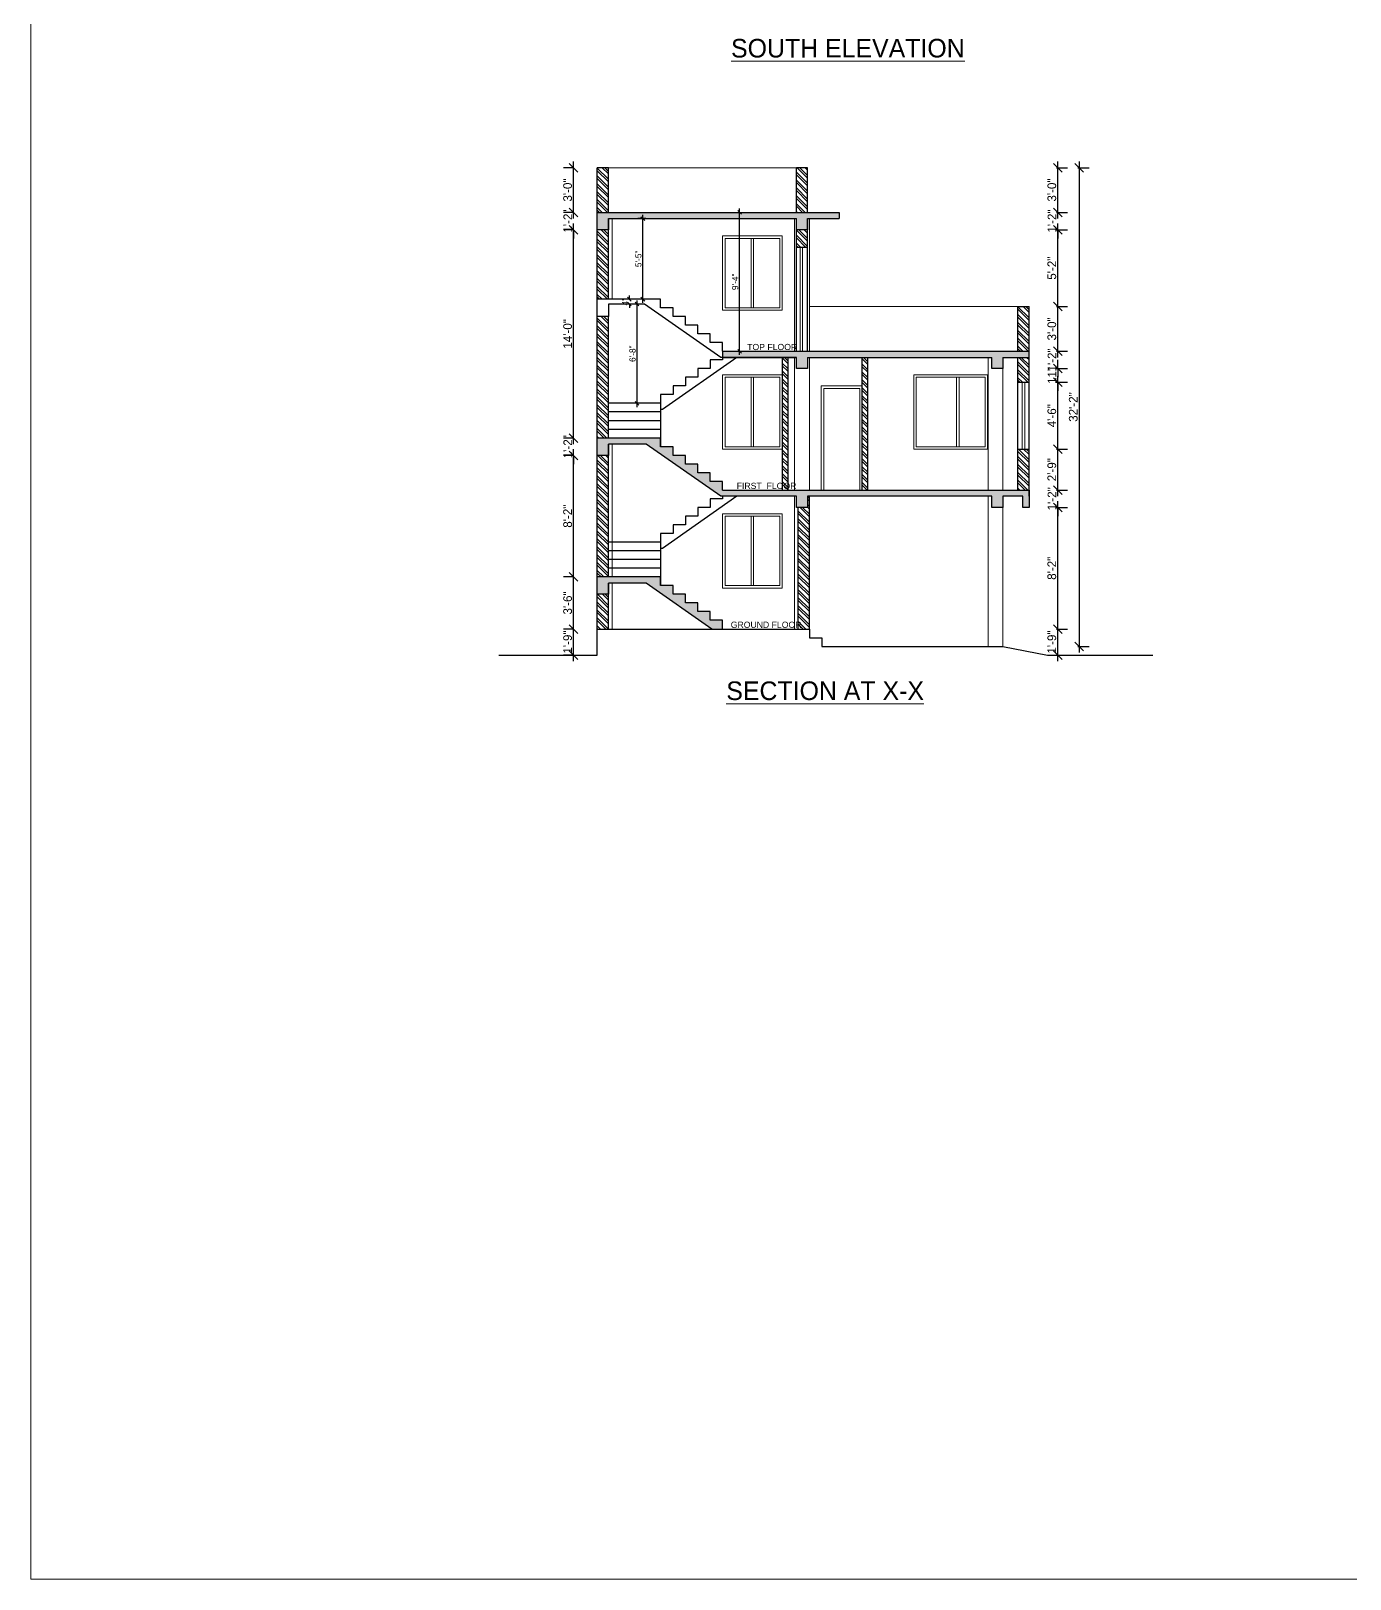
# Model space of a CAD drawing. Header units: inches. Extents: x 28835 to 36795, y -18828 to -9750.
# Drawn here: x 28835 to 29898, y -12596 to -11348 of the extents above; entities that cross this region are included whole.
import ezdxf

# ---------------------------------------------------------------- set-up
doc = ezdxf.new("R2010")
doc.units = ezdxf.units.IN
doc.header["$LTSCALE"] = 12
doc.header["$MEASUREMENT"] = 0
doc.layers.add('06. Text', color=114, linetype='Continuous')
for name, color, linetype, lineweight in [('dim', 85, 'Continuous', 9), ('dimention', 5, 'Continuous', 9), ('ele final', 145, 'Continuous', 20), ('Ha2', 31, 'Continuous', 0), ('Text', 7, 'Continuous', 5), ('Wall', 1, 'Continuous', 30), ('window', 6, 'Continuous', 9)]:
    doc.layers.add(name, color=color, linetype=linetype, lineweight=lineweight)
doc.styles.add('Bijay', font='', dxfattribs={"height": 8})
doc.styles.add('Times', font='GOTHIC.TTF')
doc.styles.get('Bijay').set_extended_font_data('Serifa BT')
doc.dimstyles.new('D50', dxfattribs={"dimtxt": 5, "dimasz": 3, "dimexe": 4, "dimexo": 12, "dimgap": 1, "dimtad": 1, "dimdec": 0, "dimzin": 3, "dimdsep": 46, "dimlunit": 4, "dimtxsty": 'Times', "dimblk": 'OBLIQUE', "dimcen": 0, "dimdle": 3, "dimaunit": 1, "dimadec": 3, "dimazin": 0, "dimtfac": 1, "dimtdec": 0, "dimtix": 1, "dimtofl": 0, "dimtmove": 1, "dimatfit": 0, "dimldrblk": 'OBLIQUE', "dimfxl": 12, "dimfxlon": 1, "dimtolj": 1, "dimtzin": 0, "dimarcsym": 0})
doc.dimstyles.new('D75', dxfattribs={"dimtxt": 7, "dimasz": 7, "dimexe": 8, "dimexo": 24, "dimgap": 1, "dimtad": 1, "dimdec": 1, "dimzin": 3, "dimdsep": 46, "dimlunit": 4, "dimtxsty": 'Times', "dimblk": 'OBLIQUE', "dimcen": 0, "dimdle": 5, "dimaunit": 1, "dimadec": 3, "dimazin": 0, "dimtfac": 1, "dimtdec": 1, "dimtix": 1, "dimtofl": 0, "dimtmove": 1, "dimatfit": 0, "dimldrblk": 'OBLIQUE', "dimfxl": 1, "dimfxlon": 1, "dimtolj": 1, "dimtzin": 0, "dimarcsym": 0})
pattern_1 = [(315, (-6733.1247, 11479.7696), (3.1819805, 3.1819805), []), (315, (-6733.1247, 11477.6482), (3.1819805, 3.1819805), [])]

# ---------------------------------------------------------------- blocks, each defined once
blk = doc.blocks.new('_Oblique')
at = {"color": 0, "linetype": 'ByBlock', "lineweight": -2}
blk.add_line((-0.5, -0.5), (0.5, 0.5), dxfattribs=at)
blk = doc.blocks.new('*D252')
at = {"layer": 'Defpoints', "color": 0, "transparency": 16777216}
for p in [(29469.6, -11830), (29662.2, -11830), (29661.6, -11851)]:
    blk.add_point(p, dxfattribs=at)
at = {"layer": 'dimention', "color": 0, "lineweight": -2, "transparency": 16777216}
for p, q in [((29661.2, -11830), (29670.2, -11830)), ((29662.2, -11856), (29662.2, -11825)), ((29662.2, -11851), (29670.2, -11851))]:
    blk.add_line(p, q, dxfattribs=at)
at = {"layer": 'dimention', "color": 0, "lineweight": -2, "transparency": 16777216, "xscale": 7, "yscale": 7, "zscale": 7}
for p, rotation in [((29662.2, -11830), 90), ((29662.2, -11851), 270)]:
    blk.add_blockref('_Oblique', p, dxfattribs=dict(at, rotation=rotation))
at = {"layer": 'dimention', "color": 0, "transparency": 16777216, "insert": (29657.5, -11840.5), "char_height": 7, "attachment_point": 5, "rotation": 90, "style": 'Times'}
blk.add_mtext('\\A1;1\'-9"', dxfattribs=at)
blk = doc.blocks.new('*D253')
at = {"layer": 'Defpoints', "color": 0, "transparency": 16777216}
for p in [(29625.6, -11732), (29662.2, -11732), (29469.6, -11830)]:
    blk.add_point(p, dxfattribs=at)
at = {"layer": 'dimention', "color": 0, "lineweight": -2, "transparency": 16777216}
for p, q in [((29661.2, -11732), (29670.2, -11732)), ((29662.2, -11835), (29662.2, -11727)), ((29661.2, -11830), (29670.2, -11830))]:
    blk.add_line(p, q, dxfattribs=at)
at = {"layer": 'dimention', "color": 0, "lineweight": -2, "transparency": 16777216, "xscale": 7, "yscale": 7, "zscale": 7}
for p, rotation in [((29662.2, -11732), 90), ((29662.2, -11830), 270)]:
    blk.add_blockref('_Oblique', p, dxfattribs=dict(at, rotation=rotation))
at = {"layer": 'dimention', "color": 0, "transparency": 16777216, "insert": (29657.5, -11781), "char_height": 7, "attachment_point": 5, "rotation": 90, "style": 'Times'}
blk.add_mtext('\\A1;8\'-2"', dxfattribs=at)
blk = doc.blocks.new('*D254')
at = {"layer": 'Defpoints', "color": 0, "transparency": 16777216}
for p in [(29625.6, -11718), (29662.2, -11718), (29625.6, -11732)]:
    blk.add_point(p, dxfattribs=at)
at = {"layer": 'dimention', "color": 0, "lineweight": -2, "transparency": 16777216}
for p, q in [((29661.2, -11718), (29670.2, -11718)), ((29662.2, -11718), (29662.2, -11711)), ((29661.2, -11732), (29670.2, -11732)), ((29662.2, -11732), (29662.2, -11739))]:
    blk.add_line(p, q, dxfattribs=at)
at = {"layer": 'dimention', "color": 0, "lineweight": -2, "transparency": 16777216, "xscale": 7, "yscale": 7, "zscale": 7}
for p, rotation in [((29662.2, -11718), 270), ((29662.2, -11732), 90)]:
    blk.add_blockref('_Oblique', p, dxfattribs=dict(at, rotation=rotation))
at = {"layer": 'dimention', "color": 0, "transparency": 16777216, "insert": (29657.6, -11725), "char_height": 7, "attachment_point": 5, "rotation": 90, "style": 'Times'}
blk.add_mtext('\\A1;1\'-2"', dxfattribs=at)
blk = doc.blocks.new('*D255')
at = {"layer": 'Defpoints', "color": 0, "transparency": 16777216}
for p in [(29625.6, -11685), (29662.2, -11685), (29625.6, -11718)]:
    blk.add_point(p, dxfattribs=at)
at = {"layer": 'dimention', "color": 0, "lineweight": -2, "transparency": 16777216}
for p, q in [((29662.2, -11723), (29662.2, -11680)), ((29661.2, -11685), (29670.2, -11685)), ((29661.2, -11718), (29670.2, -11718))]:
    blk.add_line(p, q, dxfattribs=at)
at = {"layer": 'dimention', "color": 0, "lineweight": -2, "transparency": 16777216, "xscale": 7, "yscale": 7, "zscale": 7}
for p, rotation in [((29662.2, -11685), 90), ((29662.2, -11718), 270)]:
    blk.add_blockref('_Oblique', p, dxfattribs=dict(at, rotation=rotation))
at = {"layer": 'dimention', "color": 0, "transparency": 16777216, "insert": (29657.5, -11701.5), "char_height": 7, "attachment_point": 5, "rotation": 90, "style": 'Times'}
blk.add_mtext('\\A1;2\'-9"', dxfattribs=at)
blk = doc.blocks.new('*D256')
at = {"layer": 'Defpoints', "color": 0, "transparency": 16777216}
for p in [(29625.6, -11631), (29662.2, -11631), (29625.6, -11685)]:
    blk.add_point(p, dxfattribs=at)
at = {"layer": 'dimention', "color": 0, "lineweight": -2, "transparency": 16777216}
for p, q in [((29661.2, -11631), (29670.2, -11631)), ((29662.2, -11690), (29662.2, -11626)), ((29661.2, -11685), (29670.2, -11685))]:
    blk.add_line(p, q, dxfattribs=at)
at = {"layer": 'dimention', "color": 0, "lineweight": -2, "transparency": 16777216, "xscale": 7, "yscale": 7, "zscale": 7}
for p, rotation in [((29662.2, -11631), 90), ((29662.2, -11685), 270)]:
    blk.add_blockref('_Oblique', p, dxfattribs=dict(at, rotation=rotation))
at = {"layer": 'dimention', "color": 0, "transparency": 16777216, "insert": (29657.5, -11658), "char_height": 7, "attachment_point": 5, "rotation": 90, "style": 'Times'}
blk.add_mtext('\\A1;4\'-6"', dxfattribs=at)
blk = doc.blocks.new('*D257')
at = {"layer": 'Defpoints', "color": 0, "transparency": 16777216}
for p in [(29625.6, -11620), (29662.2, -11620), (29625.6, -11631)]:
    blk.add_point(p, dxfattribs=at)
at = {"layer": 'dimention', "color": 0, "lineweight": -2, "transparency": 16777216}
for p, q in [((29661.2, -11620), (29670.2, -11620)), ((29662.2, -11620), (29662.2, -11613)), ((29661.2, -11631), (29670.2, -11631)), ((29662.2, -11631), (29662.2, -11638))]:
    blk.add_line(p, q, dxfattribs=at)
at = {"layer": 'dimention', "color": 0, "lineweight": -2, "transparency": 16777216, "xscale": 7, "yscale": 7, "zscale": 7}
for p, rotation in [((29662.2, -11620), 270), ((29662.2, -11631), 90)]:
    blk.add_blockref('_Oblique', p, dxfattribs=dict(at, rotation=rotation))
at = {"layer": 'dimention', "color": 0, "transparency": 16777216, "insert": (29657.7, -11625.5), "char_height": 7, "attachment_point": 5, "rotation": 90, "style": 'Times'}
blk.add_mtext('\\A1;11"', dxfattribs=at)
blk = doc.blocks.new('*D258')
at = {"layer": 'Defpoints', "color": 0, "transparency": 16777216}
for p in [(29625.6, -11606), (29662.2, -11606), (29625.6, -11620)]:
    blk.add_point(p, dxfattribs=at)
at = {"layer": 'dimention', "color": 0, "lineweight": -2, "transparency": 16777216}
for p, q in [((29661.2, -11606), (29670.2, -11606)), ((29662.2, -11606), (29662.2, -11599)), ((29661.2, -11620), (29670.2, -11620)), ((29662.2, -11620), (29662.2, -11627))]:
    blk.add_line(p, q, dxfattribs=at)
at = {"layer": 'dimention', "color": 0, "lineweight": -2, "transparency": 16777216, "xscale": 7, "yscale": 7, "zscale": 7}
for p, rotation in [((29662.2, -11606), 270), ((29662.2, -11620), 90)]:
    blk.add_blockref('_Oblique', p, dxfattribs=dict(at, rotation=rotation))
at = {"layer": 'dimention', "color": 0, "transparency": 16777216, "insert": (29657.6, -11613), "char_height": 7, "attachment_point": 5, "rotation": 90, "style": 'Times'}
blk.add_mtext('\\A1;1\'-2"', dxfattribs=at)
blk = doc.blocks.new('*D259')
at = {"layer": 'Defpoints', "color": 0, "transparency": 16777216}
for p in [(29625.6, -11570), (29662.2, -11570), (29625.6, -11606)]:
    blk.add_point(p, dxfattribs=at)
at = {"layer": 'dimention', "color": 0, "lineweight": -2, "transparency": 16777216}
for p, q in [((29661.2, -11570), (29670.2, -11570)), ((29662.2, -11611), (29662.2, -11565)), ((29661.2, -11606), (29670.2, -11606))]:
    blk.add_line(p, q, dxfattribs=at)
at = {"layer": 'dimention', "color": 0, "lineweight": -2, "transparency": 16777216, "xscale": 7, "yscale": 7, "zscale": 7}
for p, rotation in [((29662.2, -11570), 90), ((29662.2, -11606), 270)]:
    blk.add_blockref('_Oblique', p, dxfattribs=dict(at, rotation=rotation))
at = {"layer": 'dimention', "color": 0, "transparency": 16777216, "insert": (29657.5, -11588), "char_height": 7, "attachment_point": 5, "rotation": 90, "style": 'Times'}
blk.add_mtext('\\A1;3\'-0"', dxfattribs=at)
blk = doc.blocks.new('*D260')
at = {"layer": 'Defpoints', "color": 0, "transparency": 16777216}
for p in [(29271.9, -11830), (29290.1, -11830), (29290.1, -11851)]:
    blk.add_point(p, dxfattribs=at)
at = {"layer": 'dimention', "color": 0, "lineweight": -2, "transparency": 16777216}
for p, q in [((29271.9, -11830), (29263.9, -11830)), ((29271.9, -11856), (29271.9, -11825)), ((29271.9, -11851), (29263.9, -11851))]:
    blk.add_line(p, q, dxfattribs=at)
at = {"layer": 'dimention', "color": 0, "lineweight": -2, "transparency": 16777216, "xscale": 7, "yscale": 7, "zscale": 7}
for p, rotation in [((29271.9, -11830), 90), ((29271.9, -11851), 270)]:
    blk.add_blockref('_Oblique', p, dxfattribs=dict(at, rotation=rotation))
at = {"layer": 'dimention', "color": 0, "transparency": 16777216, "insert": (29267.2, -11840.5), "char_height": 7, "attachment_point": 5, "rotation": 90, "style": 'Times'}
blk.add_mtext('\\A1;1\'-9"', dxfattribs=at)
blk = doc.blocks.new('*D261')
at = {"layer": 'Defpoints', "color": 0, "transparency": 16777216}
for p in [(29271.9, -11788), (29290.1, -11788), (29290.1, -11830)]:
    blk.add_point(p, dxfattribs=at)
at = {"layer": 'dimention', "color": 0, "lineweight": -2, "transparency": 16777216}
for p, q in [((29271.9, -11835), (29271.9, -11783)), ((29271.9, -11788), (29263.9, -11788)), ((29271.9, -11830), (29263.9, -11830))]:
    blk.add_line(p, q, dxfattribs=at)
at = {"layer": 'dimention', "color": 0, "lineweight": -2, "transparency": 16777216, "xscale": 7, "yscale": 7, "zscale": 7}
for p, rotation in [((29271.9, -11788), 90), ((29271.9, -11830), 270)]:
    blk.add_blockref('_Oblique', p, dxfattribs=dict(at, rotation=rotation))
at = {"layer": 'dimention', "color": 0, "transparency": 16777216, "insert": (29267.2, -11809), "char_height": 7, "attachment_point": 5, "rotation": 90, "style": 'Times'}
blk.add_mtext('\\A1;3\'-6"', dxfattribs=at)
blk = doc.blocks.new('*D262')
at = {"layer": 'Defpoints', "color": 0, "transparency": 16777216}
for p in [(29271.9, -11690), (29290.1, -11690), (29290.1, -11788)]:
    blk.add_point(p, dxfattribs=at)
at = {"layer": 'dimention', "color": 0, "lineweight": -2, "transparency": 16777216}
for p, q in [((29271.9, -11690), (29263.9, -11690)), ((29271.9, -11793), (29271.9, -11685)), ((29271.9, -11788), (29263.9, -11788))]:
    blk.add_line(p, q, dxfattribs=at)
at = {"layer": 'dimention', "color": 0, "lineweight": -2, "transparency": 16777216, "xscale": 7, "yscale": 7, "zscale": 7}
for p, rotation in [((29271.9, -11690), 90), ((29271.9, -11788), 270)]:
    blk.add_blockref('_Oblique', p, dxfattribs=dict(at, rotation=rotation))
at = {"layer": 'dimention', "color": 0, "transparency": 16777216, "insert": (29267.2, -11739), "char_height": 7, "attachment_point": 5, "rotation": 90, "style": 'Times'}
blk.add_mtext('\\A1;8\'-2"', dxfattribs=at)
blk = doc.blocks.new('*D263')
at = {"layer": 'Defpoints', "color": 0, "transparency": 16777216}
for p in [(29271.9, -11676), (29290.1, -11676), (29290.1, -11690)]:
    blk.add_point(p, dxfattribs=at)
at = {"layer": 'dimention', "color": 0, "lineweight": -2, "transparency": 16777216}
for p, q in [((29271.9, -11676), (29271.9, -11669)), ((29271.9, -11676), (29263.9, -11676)), ((29271.9, -11690), (29263.9, -11690)), ((29271.9, -11690), (29271.9, -11697))]:
    blk.add_line(p, q, dxfattribs=at)
at = {"layer": 'dimention', "color": 0, "lineweight": -2, "transparency": 16777216, "xscale": 7, "yscale": 7, "zscale": 7}
for p, rotation in [((29271.9, -11676), 270), ((29271.9, -11690), 90)]:
    blk.add_blockref('_Oblique', p, dxfattribs=dict(at, rotation=rotation))
at = {"layer": 'dimention', "color": 0, "transparency": 16777216, "insert": (29267.3, -11683), "char_height": 7, "attachment_point": 5, "rotation": 90, "style": 'Times'}
blk.add_mtext('\\A1;1\'-2"', dxfattribs=at)
blk = doc.blocks.new('*D264')
at = {"layer": 'Defpoints', "color": 0, "transparency": 16777216}
for p in [(29271.9, -11508), (29290.1, -11508), (29290.1, -11676)]:
    blk.add_point(p, dxfattribs=at)
at = {"layer": 'dimention', "color": 0, "lineweight": -2, "transparency": 16777216}
for p, q in [((29271.9, -11508), (29263.9, -11508)), ((29271.9, -11681), (29271.9, -11503)), ((29271.9, -11676), (29263.9, -11676))]:
    blk.add_line(p, q, dxfattribs=at)
at = {"layer": 'dimention', "color": 0, "lineweight": -2, "transparency": 16777216, "xscale": 7, "yscale": 7, "zscale": 7}
for p, rotation in [((29271.9, -11508), 90), ((29271.9, -11676), 270)]:
    blk.add_blockref('_Oblique', p, dxfattribs=dict(at, rotation=rotation))
at = {"layer": 'dimention', "color": 0, "transparency": 16777216, "insert": (29267.2, -11592), "char_height": 7, "attachment_point": 5, "rotation": 90, "style": 'Times'}
blk.add_mtext('\\A1;14\'-0"', dxfattribs=at)
blk = doc.blocks.new('*D265')
at = {"layer": 'Defpoints', "color": 0, "transparency": 16777216}
for p in [(29271.9, -11494), (29290.1, -11494), (29290.1, -11508)]:
    blk.add_point(p, dxfattribs=at)
at = {"layer": 'dimention', "color": 0, "lineweight": -2, "transparency": 16777216}
for p, q in [((29271.9, -11494), (29263.9, -11494)), ((29271.9, -11494), (29271.9, -11487)), ((29271.9, -11508), (29263.9, -11508)), ((29271.9, -11508), (29271.9, -11515))]:
    blk.add_line(p, q, dxfattribs=at)
at = {"layer": 'dimention', "color": 0, "lineweight": -2, "transparency": 16777216, "xscale": 7, "yscale": 7, "zscale": 7}
for p, rotation in [((29271.9, -11494), 270), ((29271.9, -11508), 90)]:
    blk.add_blockref('_Oblique', p, dxfattribs=dict(at, rotation=rotation))
at = {"layer": 'dimention', "color": 0, "transparency": 16777216, "insert": (29267.3, -11501), "char_height": 7, "attachment_point": 5, "rotation": 90, "style": 'Times'}
blk.add_mtext('\\A1;1\'-2"', dxfattribs=at)
blk = doc.blocks.new('*D266')
at = {"layer": 'Defpoints', "color": 0, "transparency": 16777216}
for p in [(29271.9, -11458), (29290.1, -11458), (29290.1, -11494)]:
    blk.add_point(p, dxfattribs=at)
at = {"layer": 'dimention', "color": 0, "lineweight": -2, "transparency": 16777216}
for p, q in [((29271.9, -11458), (29263.9, -11458)), ((29271.9, -11499), (29271.9, -11453)), ((29271.9, -11494), (29263.9, -11494))]:
    blk.add_line(p, q, dxfattribs=at)
at = {"layer": 'dimention', "color": 0, "lineweight": -2, "transparency": 16777216, "xscale": 7, "yscale": 7, "zscale": 7}
for p, rotation in [((29271.9, -11458), 90), ((29271.9, -11494), 270)]:
    blk.add_blockref('_Oblique', p, dxfattribs=dict(at, rotation=rotation))
at = {"layer": 'dimention', "color": 0, "transparency": 16777216, "insert": (29267.2, -11476), "char_height": 7, "attachment_point": 5, "rotation": 90, "style": 'Times'}
blk.add_mtext('\\A1;3\'-0"', dxfattribs=at)
blk = doc.blocks.new('*D267')
at = {"layer": 'Defpoints', "color": 0, "ltscale": 12, "transparency": 16777216}
for p in [(29460.6, -11508), (29662.2, -11508), (29625.6, -11570)]:
    blk.add_point(p, dxfattribs=at)
at = {"layer": 'dimention', "color": 0, "lineweight": -2, "ltscale": 12, "transparency": 16777216}
for p, q in [((29661.2, -11508), (29670.2, -11508)), ((29662.2, -11575), (29662.2, -11503)), ((29661.2, -11570), (29670.2, -11570))]:
    blk.add_line(p, q, dxfattribs=at)
at = {"layer": 'dimention', "color": 0, "lineweight": -2, "ltscale": 12, "transparency": 16777216, "xscale": 7, "yscale": 7, "zscale": 7}
for p, rotation in [((29662.2, -11508), 90), ((29662.2, -11570), 270)]:
    blk.add_blockref('_Oblique', p, dxfattribs=dict(at, rotation=rotation))
at = {"layer": 'dimention', "color": 0, "ltscale": 12, "transparency": 16777216, "insert": (29657.5, -11539), "char_height": 7, "attachment_point": 5, "rotation": 90, "style": 'Times'}
blk.add_mtext('\\A1;5\'-2"', dxfattribs=at)
blk = doc.blocks.new('*D268')
at = {"layer": 'Defpoints', "color": 0, "ltscale": 12, "transparency": 16777216}
for p in [(29486.1, -11494), (29662.2, -11494), (29460.6, -11508)]:
    blk.add_point(p, dxfattribs=at)
at = {"layer": 'dimention', "color": 0, "lineweight": -2, "ltscale": 12, "transparency": 16777216}
for p, q in [((29661.2, -11494), (29670.2, -11494)), ((29662.2, -11494), (29662.2, -11487)), ((29661.2, -11508), (29670.2, -11508)), ((29662.2, -11508), (29662.2, -11515))]:
    blk.add_line(p, q, dxfattribs=at)
at = {"layer": 'dimention', "color": 0, "lineweight": -2, "ltscale": 12, "transparency": 16777216, "xscale": 7, "yscale": 7, "zscale": 7}
for p, rotation in [((29662.2, -11494), 270), ((29662.2, -11508), 90)]:
    blk.add_blockref('_Oblique', p, dxfattribs=dict(at, rotation=rotation))
at = {"layer": 'dimention', "color": 0, "ltscale": 12, "transparency": 16777216, "insert": (29657.6, -11501), "char_height": 7, "attachment_point": 5, "rotation": 90, "style": 'Times'}
blk.add_mtext('\\A1;1\'-2"', dxfattribs=at)
blk = doc.blocks.new('*D269')
at = {"layer": 'Defpoints', "color": 0, "ltscale": 12, "transparency": 16777216}
for p in [(29460.6, -11458), (29662.2, -11458), (29486.1, -11494)]:
    blk.add_point(p, dxfattribs=at)
at = {"layer": 'dimention', "color": 0, "lineweight": -2, "ltscale": 12, "transparency": 16777216}
for p, q in [((29661.2, -11458), (29670.2, -11458)), ((29662.2, -11499), (29662.2, -11453)), ((29661.2, -11494), (29670.2, -11494))]:
    blk.add_line(p, q, dxfattribs=at)
at = {"layer": 'dimention', "color": 0, "lineweight": -2, "ltscale": 12, "transparency": 16777216, "xscale": 7, "yscale": 7, "zscale": 7}
for p, rotation in [((29662.2, -11458), 90), ((29662.2, -11494), 270)]:
    blk.add_blockref('_Oblique', p, dxfattribs=dict(at, rotation=rotation))
at = {"layer": 'dimention', "color": 0, "ltscale": 12, "transparency": 16777216, "insert": (29657.5, -11476), "char_height": 7, "attachment_point": 5, "rotation": 90, "style": 'Times'}
blk.add_mtext('\\A1;3\'-0"', dxfattribs=at)
blk = doc.blocks.new('*D270')
at = {"layer": 'Defpoints', "color": 0, "ltscale": 12, "transparency": 16777216}
for p in [(29460.6, -11458), (29472.1, -11844), (29679.5, -11844)]:
    blk.add_point(p, dxfattribs=at)
at = {"layer": 'dimention', "color": 0, "lineweight": -2, "ltscale": 12, "transparency": 16777216}
for p, q in [((29678.5, -11458), (29687.5, -11458)), ((29679.5, -11453), (29679.5, -11849)), ((29678.5, -11844), (29687.5, -11844))]:
    blk.add_line(p, q, dxfattribs=at)
at = {"layer": 'dimention', "color": 0, "lineweight": -2, "ltscale": 12, "transparency": 16777216, "xscale": 7, "yscale": 7, "zscale": 7}
for p, rotation in [((29679.5, -11458), 90), ((29679.5, -11844), 270)]:
    blk.add_blockref('_Oblique', p, dxfattribs=dict(at, rotation=rotation))
at = {"layer": 'dimention', "color": 0, "ltscale": 12, "transparency": 16777216, "insert": (29674.8, -11651), "char_height": 7, "attachment_point": 5, "rotation": 90, "style": 'Times'}
blk.add_mtext('\\A1;32\'-2"', dxfattribs=at)
blk = doc.blocks.new('*D704')
at = {"layer": 'Defpoints', "color": 0, "ltscale": 12, "transparency": 16777216}
for p in [(29323.1, -11568), (29329.1, -11568), (29342.1, -11648)]:
    blk.add_point(p, dxfattribs=at)
at = {"layer": 'dim', "color": 0, "lineweight": -2, "ltscale": 12, "transparency": 16777216}
for p, q in [((29323.1, -11568), (29319.1, -11568)), ((29323.1, -11651), (29323.1, -11565)), ((29330.1, -11648), (29319.1, -11648))]:
    blk.add_line(p, q, dxfattribs=at)
at = {"layer": 'dim', "color": 0, "lineweight": -2, "ltscale": 12, "transparency": 16777216, "xscale": 3, "yscale": 3, "zscale": 3}
for p, rotation in [((29323.1, -11568), 90), ((29323.1, -11648), 270)]:
    blk.add_blockref('_Oblique', p, dxfattribs=dict(at, rotation=rotation))
at = {"layer": 'dim', "color": 0, "ltscale": 12, "transparency": 16777216, "insert": (29319.5, -11608), "char_height": 5, "attachment_point": 5, "rotation": 90, "style": 'Times'}
blk.add_mtext('\\A1;6\'-8"', dxfattribs=at)
blk = doc.blocks.new('*D705')
at = {"layer": 'Defpoints', "color": 0, "ltscale": 12, "transparency": 16777216}
for p in [(29327.8, -11499), (29342.1, -11499), (29342.1, -11564)]:
    blk.add_point(p, dxfattribs=at)
at = {"layer": 'dim', "color": 0, "lineweight": -2, "ltscale": 12, "transparency": 16777216}
for p, q in [((29327.8, -11567), (29327.8, -11496)), ((29330.1, -11499), (29323.8, -11499)), ((29330.1, -11564), (29323.8, -11564))]:
    blk.add_line(p, q, dxfattribs=at)
at = {"layer": 'dim', "color": 0, "lineweight": -2, "ltscale": 12, "transparency": 16777216, "xscale": 3, "yscale": 3, "zscale": 3}
for p, rotation in [((29327.8, -11499), 90), ((29327.8, -11564), 270)]:
    blk.add_blockref('_Oblique', p, dxfattribs=dict(at, rotation=rotation))
at = {"layer": 'dim', "color": 0, "ltscale": 12, "transparency": 16777216, "insert": (29324.2, -11531.5), "char_height": 5, "attachment_point": 5, "rotation": 90, "style": 'Times'}
blk.add_mtext('\\A1;5\'-5"', dxfattribs=at)
blk = doc.blocks.new('*D706')
at = {"layer": 'Defpoints', "color": 0, "ltscale": 12, "transparency": 16777216}
for p in [(29317, -11564), (29329.1, -11564), (29329.1, -11568)]:
    blk.add_point(p, dxfattribs=at)
at = {"layer": 'dim', "color": 0, "lineweight": -2, "ltscale": 12, "transparency": 16777216}
for p, q in [((29317.1, -11564), (29313, -11564)), ((29317.1, -11568), (29313, -11568)), ((29317, -11564), (29317, -11561)), ((29317, -11568), (29317, -11571))]:
    blk.add_line(p, q, dxfattribs=at)
at = {"layer": 'dim', "color": 0, "lineweight": -2, "ltscale": 12, "transparency": 16777216, "xscale": 3, "yscale": 3, "zscale": 3}
for p, rotation in [((29317, -11564), 270), ((29317, -11568), 90)]:
    blk.add_blockref('_Oblique', p, dxfattribs=dict(at, rotation=rotation))
at = {"layer": 'dim', "color": 0, "ltscale": 12, "transparency": 16777216, "insert": (29313.5, -11566), "char_height": 5, "attachment_point": 5, "rotation": 90, "style": 'Times'}
blk.add_mtext('\\A1;4"', dxfattribs=at)
blk = doc.blocks.new('*D707')
at = {"layer": 'Defpoints', "color": 0, "ltscale": 12, "transparency": 16777216}
for p in [(29392.1, -11494), (29405.8, -11494), (29392.1, -11606)]:
    blk.add_point(p, dxfattribs=at)
at = {"layer": 'dim', "color": 0, "lineweight": -2, "ltscale": 12, "transparency": 16777216}
for p, q in [((29404.1, -11494), (29409.8, -11494)), ((29405.8, -11609), (29405.8, -11491)), ((29404.1, -11606), (29409.8, -11606))]:
    blk.add_line(p, q, dxfattribs=at)
at = {"layer": 'dim', "color": 0, "lineweight": -2, "ltscale": 12, "transparency": 16777216, "xscale": 3, "yscale": 3, "zscale": 3}
for p, rotation in [((29405.8, -11494), 90), ((29405.8, -11606), 270)]:
    blk.add_blockref('_Oblique', p, dxfattribs=dict(at, rotation=rotation))
at = {"layer": 'dim', "color": 0, "ltscale": 12, "transparency": 16777216, "insert": (29402.2, -11550), "char_height": 5, "attachment_point": 5, "rotation": 90, "style": 'Times'}
blk.add_mtext('\\A1;9\'-4"', dxfattribs=at)

msp = doc.modelspace()

# ---------------------------------------------------------------- hatches: boundary and pattern name
at = {"layer": 'Ha2', "ltscale": 12}
h = msp.add_hatch(dxfattribs=at)
h.set_pattern_fill('ANSI32', color=256, scale=12, angle=270, style=0)
h.set_pattern_definition([(315, (-1198.7784, -3885.0284), (3.1819805, 3.1819805), []), (315, (-1198.7784, -3887.1497), (3.1819805, 3.1819805), [])])
h.paths.add_polyline_path([(29300.12, -11802), (29291.12, -11802), (29291.12, -11830), (29300.12, -11830)])
h.paths.add_polyline_path([(29300.12, -11690), (29291.12, -11690), (29291.12, -11788), (29300.12, -11788)])
h.paths.add_polyline_path([(29300.12, -11458), (29291.12, -11458), (29291.12, -11494), (29300.12, -11494)])
h.paths.add_polyline_path([(29291.12, -11564), (29300.12, -11564), (29300.12, -11508), (29291.12, -11508)])
h.paths.add_polyline_path([(29300.12, -11578), (29291.12, -11578), (29291.12, -11676), (29300.12, -11676)])
h = msp.add_hatch(dxfattribs=at)
h.set_pattern_fill('ANSI32', color=256, scale=12, angle=270, style=0)
h.set_pattern_definition(pattern_1)
h.paths.add_polyline_path([(29460.62, -11458), (29451.62, -11458), (29451.62, -11494), (29460.62, -11494)])
for points in [[(29486.12, -11494), (29291.12, -11494), (29291.12, -11508), (29300.12, -11508), (29300.12, -11499), (29451.62, -11499), (29451.62, -11508), (29460.62, -11508), (29460.62, -11499), (29486.12, -11499)], [(29639.12, -11606), (29392.12, -11606), (29392.12, -11611), (29451.62, -11611), (29451.62, -11620), (29460.62, -11620), (29460.62, -11611), (29609.12, -11611), (29609.12, -11620), (29618.12, -11620), (29618.12, -11611), (29639.12, -11611)], [(29639.12, -11718), (29392.12, -11718), (29392.12, -11711), (29382.12, -11711), (29382.12, -11704), (29372.12, -11704), (29372.12, -11697), (29362.12, -11697), (29362.12, -11690), (29352.12, -11690), (29352.12, -11683), (29342.12, -11683), (29342.12, -11676), (29291.12, -11676), (29291.12, -11690), (29300.12, -11690), (29300.12, -11681), (29330.55, -11681), (29390.55, -11723), (29451.62, -11723), (29451.62, -11732), (29460.62, -11732), (29460.62, -11723), (29609.12, -11723), (29609.12, -11732), (29618.12, -11732), (29618.12, -11723), (29634.12, -11723), (29634.12, -11732), (29639.12, -11732)], [(29352.12, -11795), (29342.12, -11795), (29342.12, -11788), (29291.12, -11788), (29291.12, -11802), (29300.12, -11802), (29300.12, -11793), (29330.55, -11793), (29383.4, -11830), (29392.12, -11830), (29392.12, -11823), (29382.12, -11823), (29382.12, -11816), (29372.12, -11816), (29372.12, -11809), (29362.12, -11809), (29362.12, -11802), (29352.12, -11802)]]:
    msp.add_hatch(color=256, dxfattribs=at).paths.add_polyline_path(points)
h = msp.add_hatch(dxfattribs=at)
h.set_pattern_fill('ANSI32', color=256, scale=12, angle=270, style=0)
h.set_pattern_definition(pattern_1)
h.paths.add_polyline_path([(29460.62, -11508), (29451.62, -11508), (29451.62, -11522), (29460.62, -11522)])
h = msp.add_hatch(dxfattribs=at)
h.set_pattern_fill('ANSI32', color=256, scale=12, angle=270, style=0)
h.set_pattern_definition(pattern_1)
h.paths.add_polyline_path([(29639.12, -11570), (29630.12, -11570), (29630.12, -11606), (29639.12, -11606)])
h = msp.add_hatch(dxfattribs=at)
h.set_pattern_fill('ANSI32', color=256, scale=12, angle=270, style=0)
h.set_pattern_definition(pattern_1)
h.paths.add_polyline_path([(29444.62, -11611), (29440.12, -11611), (29440.12, -11718), (29444.62, -11718)])
h.paths.add_polyline_path([(29509.12, -11611), (29504.62, -11611), (29504.62, -11718), (29509.12, -11718)])
h.paths.add_polyline_path([(29402.55, -11710.78), (29452.51, -11710.78), (29452.51, -11718.45), (29402.55, -11718.45)], flags=9)
h = msp.add_hatch(dxfattribs=at)
h.set_pattern_fill('ANSI32', color=256, scale=12, angle=270, style=0)
h.set_pattern_definition(pattern_1)
h.paths.add_polyline_path([(29639.12, -11611), (29630.12, -11611), (29630.12, -11631), (29639.12, -11631)])
h.paths.add_polyline_path([(29639.12, -11685), (29630.12, -11685), (29630.12, -11718), (29639.12, -11718)])
h = msp.add_hatch(dxfattribs=at)
h.set_pattern_fill('ANSI32', color=256, scale=12, angle=270, style=0)
h.set_pattern_definition([(315, (6075.015, -1332.8654), (3.1819805, 3.1819805), []), (315, (6075.015, -1334.9867), (3.1819805, 3.1819805), [])])
h.paths.add_polyline_path([(29462.12, -11723), (29460.62, -11723), (29460.62, -11732), (29453.12, -11732), (29453.12, -11830), (29462.12, -11830)])

# ---------------------------------------------------------------- linework, layer by layer
at = {"layer": 'ele final', "ltscale": 12}
for p, q in [((29300.12, -11458), (29451.62, -11458)), ((29303.12, -11564), (29303.12, -11499)), ((29450.12, -11606), (29450.12, -11499)), ((29462.12, -11606), (29462.12, -11499)), ((29630.12, -11570), (29462.12, -11570)), ((29450.12, -11718), (29450.12, -11611)), ((29462.12, -11718), (29462.12, -11611)), ((29606.12, -11718), (29606.12, -11611)), ((29618.12, -11718), (29618.12, -11611)), ((29303.12, -11788), (29303.12, -11681)), ((29450.12, -11830), (29450.12, -11723)), ((29606.12, -11844), (29606.12, -11723)), ((29618.12, -11844), (29618.12, -11732)), ((29303.12, -11830), (29303.12, -11793))]:
    msp.add_line(p, q, dxfattribs=at)
msp.add_lwpolyline([(28834.59, -9750.45), (32448.17, -9750.45), (32448.17, -12596.12), (28834.59, -12596.12)], close=True, dxfattribs=at)
at = {"layer": 'Wall'}
for p, q in [((29291.12, -11851), (29291.12, -11458)), ((29300.12, -11494), (29300.12, -11458)), ((29300.12, -11564), (29300.12, -11499)), ((29630.12, -11606), (29630.12, -11570)), ((29639.12, -11606), (29639.12, -11570)), ((29300.12, -11676), (29300.12, -11578)), ((29300.12, -11788), (29300.12, -11681)), ((29300.12, -11830), (29300.12, -11793))]:
    msp.add_line(p, q, dxfattribs=at)
at = {"layer": 'Wall', "ltscale": 12}
for p, q in [((29300.12, -11458), (29291.12, -11458)), ((29451.62, -11494), (29451.62, -11458)), ((29460.62, -11458), (29451.62, -11458)), ((29460.62, -11494), (29460.62, -11458)), ((29291.12, -11494), (29486.12, -11494)), ((29486.12, -11494), (29486.12, -11499)), ((29300.12, -11499), (29451.62, -11499)), ((29451.62, -11606), (29451.62, -11499)), ((29460.62, -11499), (29486.12, -11499)), ((29460.62, -11606), (29460.62, -11499)), ((29451.62, -11522), (29460.62, -11522)), ((29630.12, -11570), (29639.12, -11570)), ((29392.12, -11606), (29639.12, -11606)), ((29639.12, -11718), (29639.12, -11606)), ((29392.12, -11611), (29451.62, -11611)), ((29440.12, -11611), (29440.12, -11718)), ((29444.62, -11611), (29444.62, -11718)), ((29460.62, -11611), (29609.12, -11611)), ((29504.62, -11718), (29504.62, -11611)), ((29509.12, -11718), (29509.12, -11611)), ((29618.12, -11611), (29639.12, -11611)), ((29630.12, -11718), (29630.12, -11611)), ((29630.12, -11631), (29639.12, -11631)), ((29342.12, -11641), (29342.12, -11683)), ((29630.12, -11685), (29639.12, -11685)), ((29392.12, -11718), (29639.12, -11718)), ((29639.12, -11723), (29639.12, -11718)), ((29453.12, -11830), (29453.12, -11732)), ((29462.12, -11830), (29462.12, -11723)), ((29342.12, -11753), (29342.12, -11795))]:
    msp.add_line(p, q, dxfattribs=at)
for points in [[(29300.12, -11499), (29300.12, -11508), (29291.12, -11508), (29291.12, -11499)], [(29460.62, -11499), (29460.62, -11508), (29451.62, -11508), (29451.62, -11499)], [(29392.12, -11606), (29392.12, -11599), (29382.12, -11599), (29382.12, -11592), (29372.12, -11592), (29372.12, -11585), (29362.12, -11585), (29362.12, -11578), (29352.12, -11578), (29352.12, -11571), (29342.12, -11571), (29342.12, -11564), (29291.12, -11564)], [(29451.62, -11611), (29390.55, -11611), (29329.12, -11568), (29300.12, -11568), (29300.12, -11578), (29291.12, -11578), (29291.12, -11569)], [(29392.12, -11606), (29392.12, -11613), (29382.12, -11613), (29382.12, -11620), (29372.12, -11620), (29372.12, -11627), (29362.12, -11627), (29362.12, -11634), (29352.12, -11634), (29352.12, -11641), (29342.12, -11641), (29342.12, -11648), (29300.12, -11648)], [(29403.7, -11611), (29343.7, -11653), (29342.12, -11653)], [(29460.62, -11611), (29460.62, -11620), (29451.62, -11620), (29451.62, -11611)], [(29618.12, -11611), (29618.12, -11620), (29609.12, -11620), (29609.12, -11611)], [(29342.12, -11655), (29300.12, -11655)], [(29342.12, -11662), (29300.12, -11662)], [(29342.12, -11669), (29300.12, -11669)], [(29392.12, -11718), (29392.12, -11711), (29382.12, -11711), (29382.12, -11704), (29372.12, -11704), (29372.12, -11697), (29362.12, -11697), (29362.12, -11690), (29352.12, -11690), (29352.12, -11683), (29342.12, -11683), (29342.12, -11676), (29291.12, -11676)], [(29300.12, -11681), (29300.12, -11690), (29291.12, -11690), (29291.12, -11681)], [(29451.62, -11723), (29390.55, -11723), (29330.55, -11681), (29300.12, -11681)], [(29639.12, -11718), (29639.12, -11732), (29634.12, -11732), (29634.12, -11723)], [(29392.12, -11723), (29392.12, -11725), (29382.12, -11725), (29382.12, -11732), (29372.12, -11732), (29372.12, -11739), (29362.12, -11739), (29362.12, -11746), (29352.12, -11746), (29352.12, -11753), (29342.12, -11753), (29342.12, -11760), (29300.12, -11760)], [(29403.7, -11723), (29343.7, -11765), (29342.12, -11765)], [(29460.62, -11723), (29460.62, -11732), (29451.62, -11732), (29451.62, -11723)], [(29609.12, -11723), (29460.62, -11723)], [(29618.12, -11723), (29618.12, -11732), (29609.12, -11732), (29609.12, -11723)], [(29634.12, -11723), (29618.12, -11723)], [(29342.12, -11767), (29300.12, -11767)], [(29342.12, -11774), (29300.12, -11774)], [(29342.12, -11781), (29300.12, -11781)], [(29392.12, -11830), (29392.12, -11823), (29382.12, -11823), (29382.12, -11816), (29372.12, -11816), (29372.12, -11809), (29362.12, -11809), (29362.12, -11802), (29352.12, -11802), (29352.12, -11795), (29342.12, -11795), (29342.12, -11788), (29291.12, -11788)], [(29300.12, -11793), (29300.12, -11802), (29291.12, -11802), (29291.12, -11793)], [(29383.4, -11830), (29330.55, -11793), (29300.12, -11793)], [(29211.63, -11851), (29291.12, -11851), (29291.12, -11830), (29462.12, -11830), (29462.12, -11837), (29472.12, -11837), (29472.12, -11844), (29618.12, -11844), (29654.12, -11851), (29739.01, -11851)]]:
    msp.add_lwpolyline(points, dxfattribs=at)
at = {"layer": 'window'}
for p, q in [((29415.12, -11515), (29415.12, -11571)), ((29417.12, -11515), (29417.12, -11571)), ((29454.58, -11522), (29454.58, -11606)), ((29456.58, -11522), (29456.58, -11606)), ((29415.12, -11627), (29415.12, -11683)), ((29417.12, -11627), (29417.12, -11683)), ((29580.76, -11683), (29580.76, -11627)), ((29582.76, -11683), (29582.76, -11627)), ((29415.12, -11739), (29415.12, -11795)), ((29417.12, -11739), (29417.12, -11795))]:
    msp.add_line(p, q, dxfattribs=at)
at = {"layer": 'window', "ltscale": 12}
for p, q in [((29633.62, -11631), (29633.62, -11685)), ((29635.62, -11631), (29635.62, -11685))]:
    msp.add_line(p, q, dxfattribs=at)
at = {"layer": 'window', "flags": 128}
for points in [[(29440.12, -11513), (29392.12, -11513), (29392.12, -11573), (29440.12, -11573)], [(29438.12, -11515), (29394.12, -11515), (29394.12, -11571), (29438.12, -11571)], [(29440.12, -11625), (29392.12, -11625), (29392.12, -11685), (29440.12, -11685)], [(29438.12, -11627), (29394.12, -11627), (29394.12, -11683), (29438.12, -11683)], [(29605.76, -11625), (29546.12, -11625), (29546.12, -11685), (29605.76, -11685)], [(29603.76, -11627), (29548.12, -11627), (29548.12, -11683), (29603.76, -11683)], [(29440.12, -11737), (29392.12, -11737), (29392.12, -11797), (29440.12, -11797)], [(29438.12, -11739), (29394.12, -11739), (29394.12, -11795), (29438.12, -11795)]]:
    msp.add_lwpolyline(points, close=True, dxfattribs=at)
for points in [[(29504.62, -11718), (29504.62, -11634), (29471.62, -11634), (29471.62, -11718)], [(29502.62, -11718), (29502.62, -11636), (29473.62, -11636), (29473.62, -11718)]]:
    msp.add_lwpolyline(points, dxfattribs=at)

# ---------------------------------------------------------------- texts
at = {"layer": '06. Text', "ltscale": 0.3, "char_height": 5, "width": 84.1644, "attachment_point": 5, "style": 'Bijay'}
for s, insert in [('{\\fArial|b0|i0|c0|p34;TOP FLOOR}', (29432.07, -11602.61)), ('{\\fArial|b0|i0|c0|p34;FIRST  FLOOR}', (29427.53, -11714.61)), ('{\\fArial|b0|i0|c0|p34;GROUND FLOOR}', (29427.17, -11826.61))]:
    msp.add_mtext(s, dxfattribs=dict(at, insert=insert))
at = {"layer": 'Text', "char_height": 15, "attachment_point": 5, "rotation": 0.02235}
for s, insert, width in [('{\\fCentury Gothic|b0|i0|c0|p34;\\LSOUTH ELEVATION}', (29493.07, -11361.72), 360.0682), ('{\\fCentury Gothic|b0|i0|c0|p34;\\LSECTION AT X-X}', (29474.75, -11879.87), 363.0682)]:
    msp.add_mtext(s, dxfattribs=dict(at, insert=insert, width=width))

# ---------------------------------------------------------------- dimensions: what is measured, and where the dimension line sits
at = {"layer": 'dim', "ltscale": 12}
dim = msp.add_aligned_dim(p1=(29342.12, -11564), p2=(29342.12, -11499), distance=14.32, dimstyle='D50', dxfattribs=at)
dim.commit()
dim.dimension.update_dxf_attribs({"geometry": '*D705', "text_midpoint": (29324.24, -11531.5)})
for base, p1, p2, picture, middle in [((29405.85, -11494), (29392.12, -11606), (29392.12, -11494), '*D707', (29402.22, -11550)), ((29317.05, -11564), (29329.12, -11568), (29329.12, -11564), '*D706', (29313.49, -11566)), ((29323.11, -11568), (29342.12, -11648), (29329.12, -11568), '*D704', (29319.49, -11608))]:
    dim = msp.add_linear_dim(base=base, p1=p1, p2=p2, angle=90, dimstyle='D50', dxfattribs=at)
    dim.commit()
    dim.dimension.update_dxf_attribs({"geometry": picture, "text_midpoint": middle})
at = {"layer": 'dimention'}
for base, p1, p2, picture, middle in [((29271.86, -11458), (29290.07, -11494), (29290.07, -11458), '*D266', (29267.18, -11476)), ((29271.86, -11494), (29290.07, -11508), (29290.07, -11494), '*D265', (29267.27, -11501)), ((29271.86, -11508), (29290.07, -11676), (29290.07, -11508), '*D264', (29267.18, -11592)), ((29662.15, -11570), (29625.63, -11606), (29625.63, -11570), '*D259', (29657.47, -11588)), ((29662.15, -11606), (29625.63, -11620), (29625.63, -11606), '*D258', (29657.56, -11613)), ((29662.15, -11620), (29625.63, -11631), (29625.63, -11620), '*D257', (29657.65, -11625.5)), ((29662.15, -11631), (29625.63, -11685), (29625.63, -11631), '*D256', (29657.47, -11658)), ((29271.86, -11676), (29290.07, -11690), (29290.07, -11676), '*D263', (29267.27, -11683)), ((29662.15, -11685), (29625.63, -11718), (29625.63, -11685), '*D255', (29657.47, -11701.5)), ((29271.86, -11690), (29290.07, -11788), (29290.07, -11690), '*D262', (29267.18, -11739)), ((29662.15, -11718), (29625.63, -11732), (29625.63, -11718), '*D254', (29657.56, -11725)), ((29662.15, -11732), (29469.63, -11830), (29625.63, -11732), '*D253', (29657.47, -11781)), ((29271.86, -11788), (29290.07, -11830), (29290.07, -11788), '*D261', (29267.18, -11809)), ((29271.86, -11830), (29290.07, -11851), (29290.07, -11830), '*D260', (29267.18, -11840.5)), ((29662.15, -11830), (29661.63, -11851), (29469.63, -11830), '*D252', (29657.47, -11840.5))]:
    dim = msp.add_linear_dim(base=base, p1=p1, p2=p2, angle=90, dimstyle='D75', dxfattribs=at)
    dim.commit()
    dim.dimension.update_dxf_attribs({"geometry": picture, "text_midpoint": middle})
at = {"layer": 'dimention', "ltscale": 12}
for base, p1, p2, picture, middle in [((29662.15, -11458), (29486.12, -11494), (29460.62, -11458), '*D269', (29657.47, -11476)), ((29679.45, -11844), (29460.62, -11458), (29472.12, -11844), '*D270', (29674.77, -11651)), ((29662.15, -11494), (29460.62, -11508), (29486.12, -11494), '*D268', (29657.56, -11501)), ((29662.15, -11508), (29625.63, -11570), (29460.62, -11508), '*D267', (29657.47, -11539))]:
    dim = msp.add_linear_dim(base=base, p1=p1, p2=p2, angle=90, dimstyle='D75', dxfattribs=at)
    dim.commit()
    dim.dimension.update_dxf_attribs({"geometry": picture, "text_midpoint": middle})

doc.saveas('drawing.dxf')
